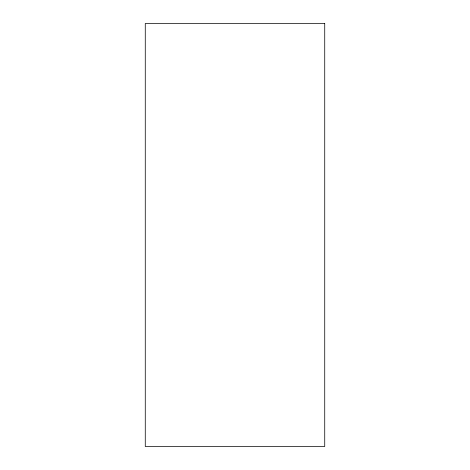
<?xml version="1.0" encoding="UTF-8"?>
<svg xmlns="http://www.w3.org/2000/svg" width="470" height="470" viewBox="0 0 470 470"><rect width="100%" height="100%" fill="white"/><g stroke="black" fill="none" stroke-linecap="round" stroke-linejoin="round"><path stroke-width="0.7" d="M324.729 23.5L145.271 23.5L145.271 446.5L324.729 446.5L324.729 23.5"/></g></svg>
